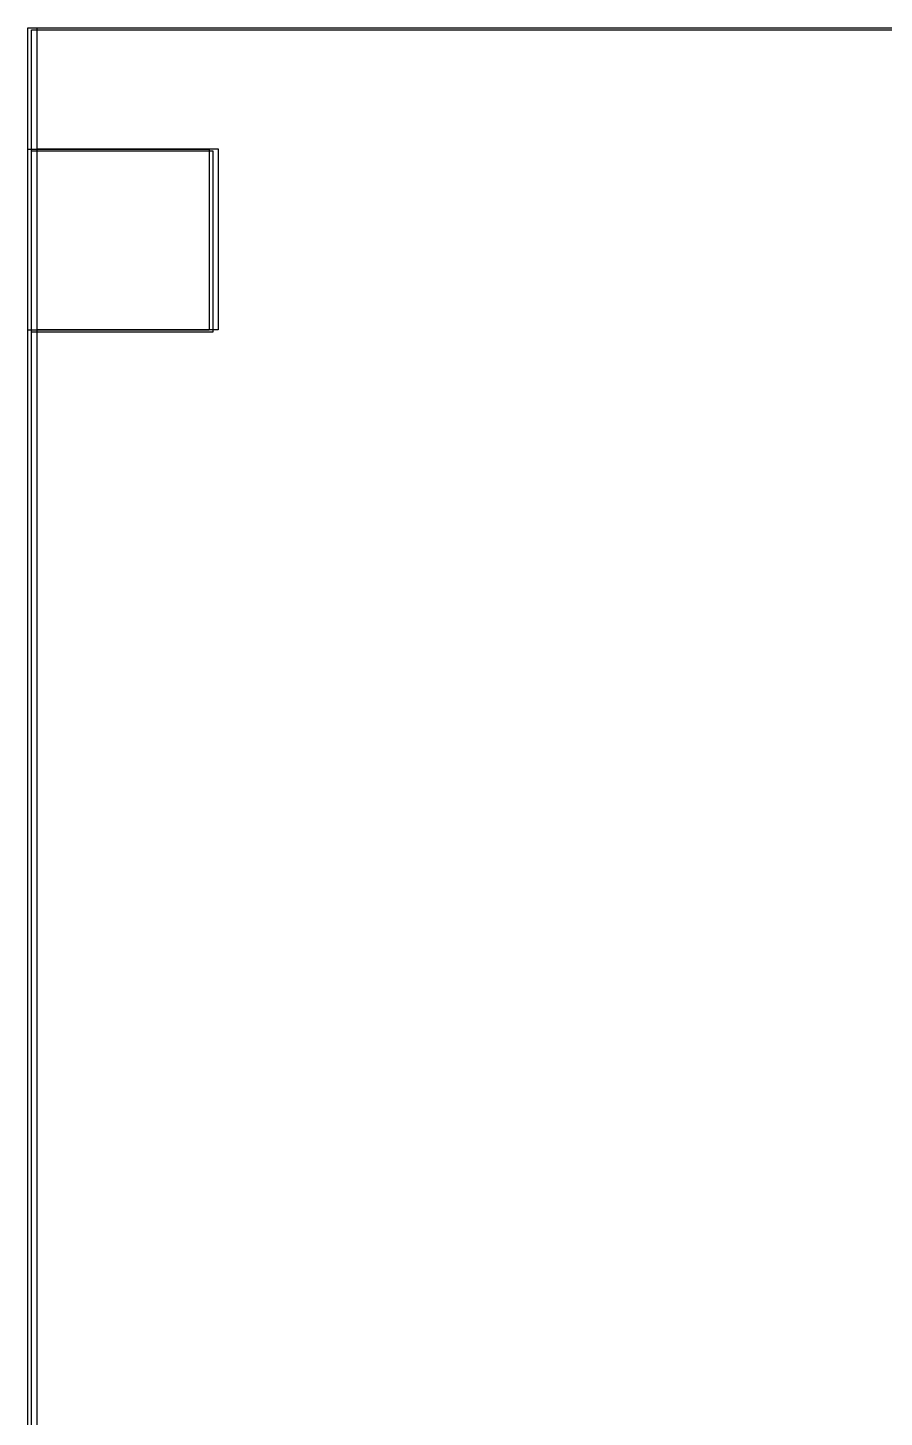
# Model space of a CAD drawing. Header units: millimetres. Extents: x 0 to 3396, y 982 to 2884.
# Drawn here: x 2194.3 to 2336.1, y 1212 to 1442 of the extents above; entities that cross this region are included whole.
import ezdxf

# ---------------------------------------------------------------- set-up
doc = ezdxf.new("R2010")
doc.units = ezdxf.units.MM
doc.styles.get("Standard").update_dxf_attribs({"font": 'arial.ttf'})

# ---------------------------------------------------------------- blocks, each defined once
blk = doc.blocks.new('PRO57ARC')
at = {"elevation": 0}
for points in [[(464.36, -911.19), (464.36, -1311.19), (59.67, -1311.19), (59.67, -911.19), (464.36, -911.19)], [(89.67, -961.23), (59.67, -961.23), (59.67, -931.23), (89.67, -931.23), (89.67, -961.23)]]:
    blk.add_lwpolyline(points, dxfattribs=at)
for tag, flags in [('PROTEZIONE', 9), ('PROTEZIONE2', 3)]:
    blk.add_attdef(tag, (0, 0), '', height=1, dxfattribs=dict(flags=flags))

msp = doc.modelspace()

# ---------------------------------------------------------------- block references
for p in [(2134.625, 2353.186, 0), (2135.231, 2352.86, 0), (2136.159, 2353.223, 0)]:
    msp.add_blockref('PRO57ARC', p)

doc.saveas('drawing.dxf')
